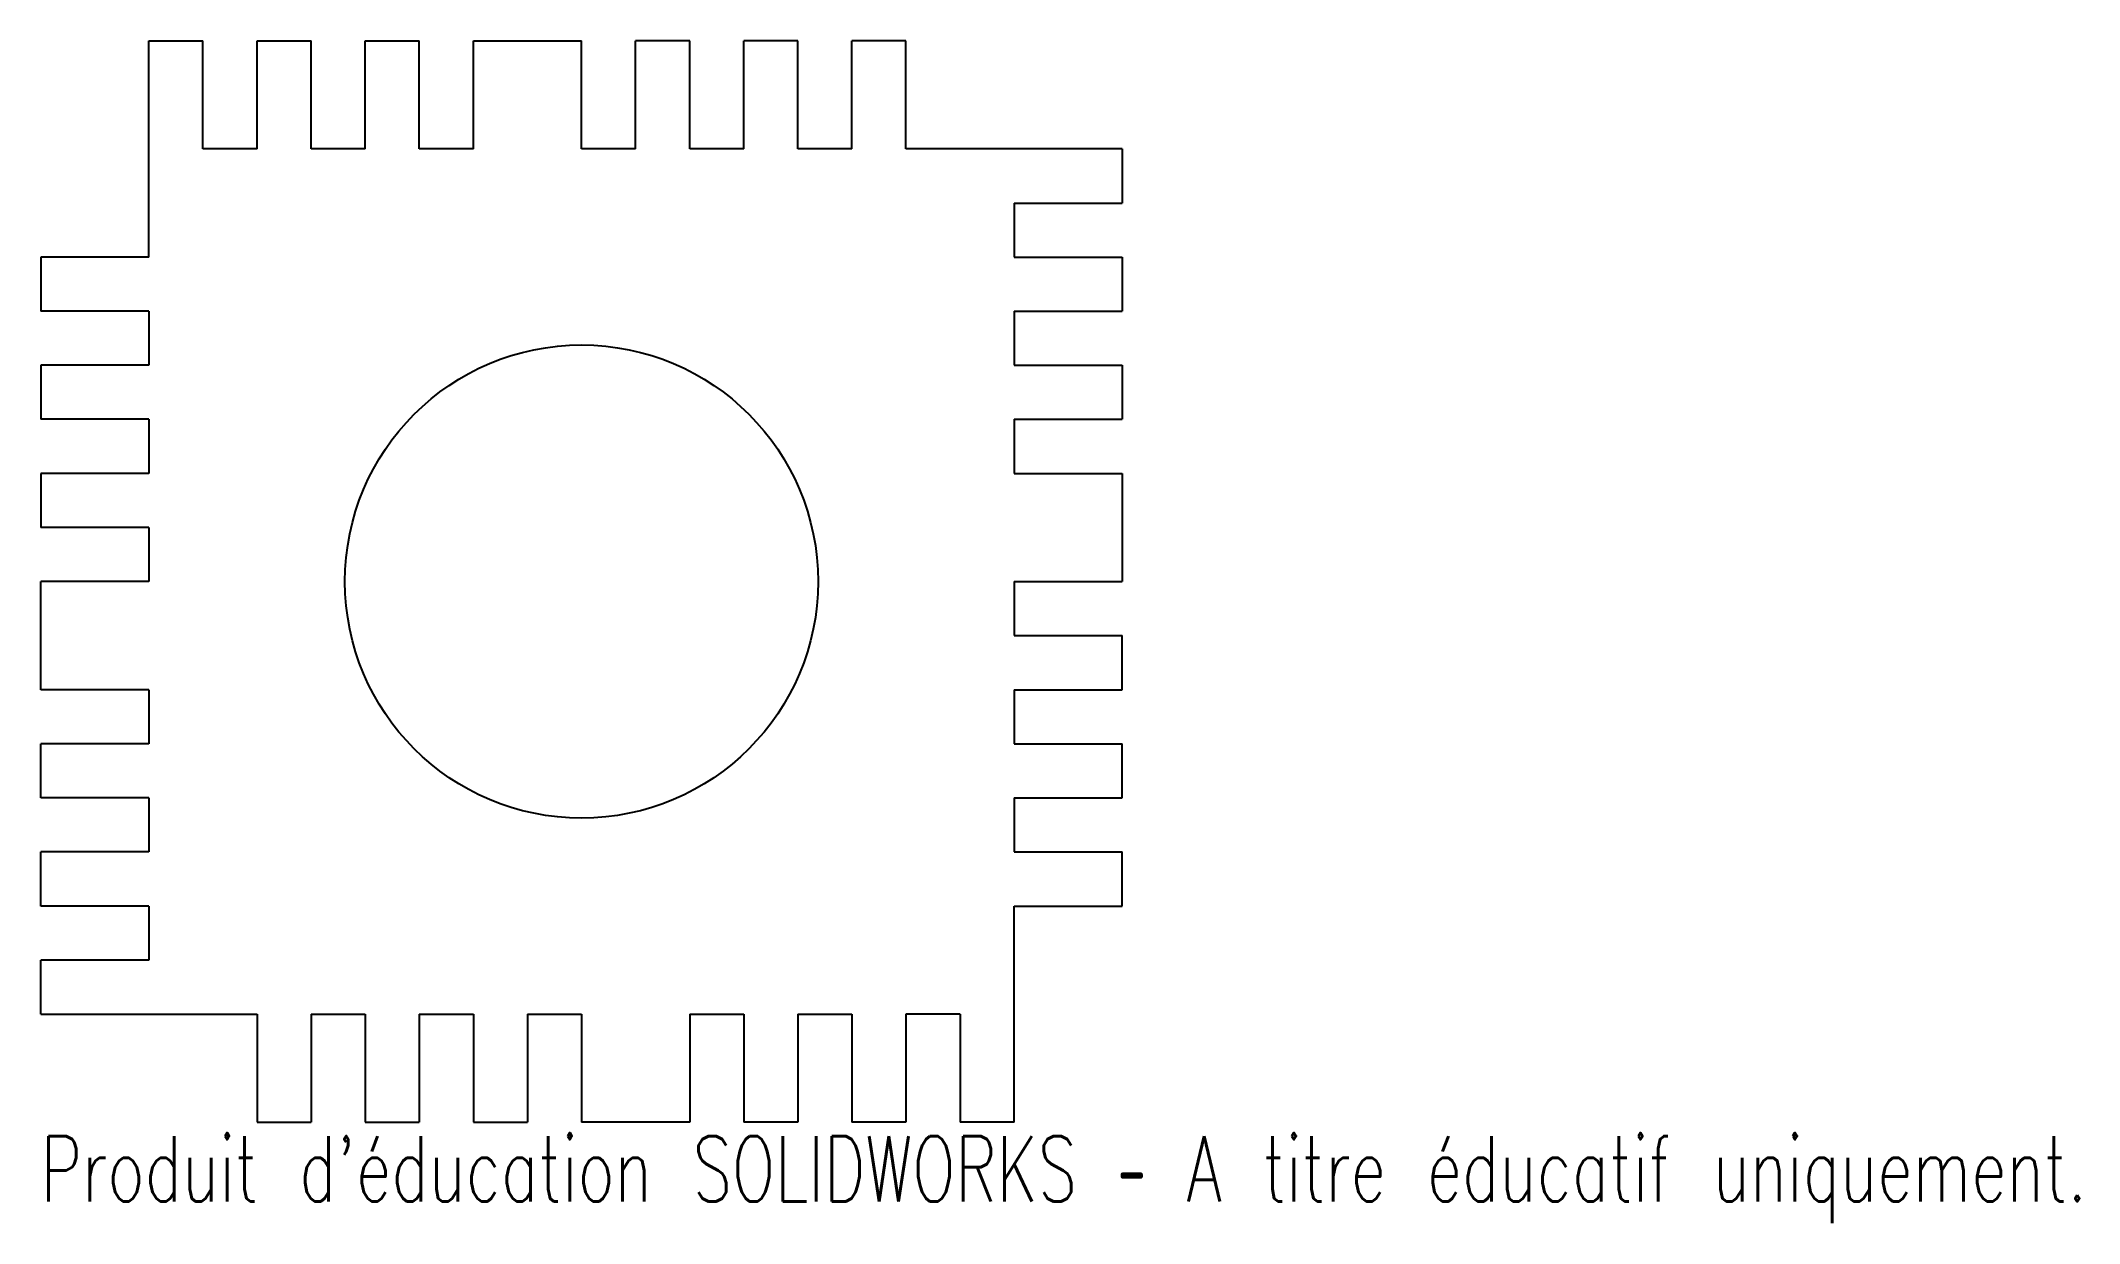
# Model space of a CAD drawing. Header units: millimetres. Extents: x -40 to 111, y -47 to 40.
import ezdxf

# ---------------------------------------------------------------- set-up
doc = ezdxf.new("R2010")
doc.units = ezdxf.units.MM
doc.styles.add('SLDTEXTSTYLE0', font='TXT', dxfattribs={"width": 0.7, "bigfont": 'bigfont'})

msp = doc.modelspace()

# ---------------------------------------------------------------- linework, layer by layer
at = {"color": 7, "linetype": 'Continuous', "lineweight": 25}
for p, q in [((-32, 24), (-32, 40)), ((-32, 40), (-28, 40)), ((-28, 32), (-28, 40)), ((-24, 32), (-24, 40)), ((-24, 40), (-20, 40)), ((-20, 32), (-20, 40)), ((-16, 32), (-16, 40)), ((-16, 40), (-12, 40)), ((-12, 32), (-12, 40)), ((-8, 32), (-8, 40)), ((-8, 40), (0, 40)), ((0, 32), (0, 40)), ((4, 32), (4, 40)), ((8, 40), (4, 40)), ((8, 32), (8, 40)), ((12, 32), (12, 40)), ((16, 40), (12, 40)), ((16, 32), (16, 40)), ((20, 32), (20, 40)), ((24, 40), (20, 40)), ((24, 32), (24, 40)), ((-24, 32), (-28, 32)), ((-16, 32), (-20, 32)), ((-8, 32), (-12, 32)), ((4, 32), (0, 32)), ((12, 32), (8, 32)), ((20, 32), (16, 32)), ((40, 32), (24, 32)), ((40, 32), (40, 28)), ((32, 28), (40, 28)), ((32, 28), (32, 24)), ((-40, 24), (-40, 20)), ((-32, 24), (-40, 24)), ((32, 24), (40, 24)), ((40, 24), (40, 20)), ((-32, 20), (-40, 20)), ((-32, 20), (-32, 16)), ((32, 20), (40, 20)), ((32, 20), (32, 16)), ((-40, 16), (-40, 12)), ((-32, 16), (-40, 16)), ((32, 16), (40, 16)), ((40, 16), (40, 12)), ((-32, 12), (-40, 12)), ((-32, 12), (-32, 8)), ((32, 12), (40, 12)), ((32, 12), (32, 8)), ((-40, 8), (-40, 4)), ((-32, 8), (-40, 8)), ((32, 8), (40, 8)), ((40, 8), (40, 0)), ((-32, 4), (-40, 4)), ((-32, 4), (-32, 0)), ((-40, -8), (-40, 0)), ((-32, 0), (-40, 0)), ((32, 0), (40, 0)), ((32, 0), (32, -4)), ((32, -4), (40, -4)), ((40, -8), (40, -4)), ((-32, -8), (-40, -8)), ((-32, -8), (-32, -12)), ((32, -8), (40, -8)), ((32, -8), (32, -12)), ((-40, -16), (-40, -12)), ((-32, -12), (-40, -12)), ((32, -12), (40, -12)), ((40, -16), (40, -12)), ((-32, -16), (-40, -16)), ((-32, -16), (-32, -20)), ((32, -16), (40, -16)), ((32, -16), (32, -20)), ((-40, -24), (-40, -20)), ((-32, -20), (-40, -20)), ((32, -20), (40, -20)), ((40, -24), (40, -20)), ((-32, -24), (-40, -24)), ((-32, -24), (-32, -28)), ((32, -24), (40, -24)), ((32, -40), (32, -24)), ((-40, -32), (-40, -28)), ((-32, -28), (-40, -28)), ((-40, -32), (-24, -32)), ((-24, -32), (-24, -40)), ((-20, -32), (-16, -32)), ((-20, -32), (-20, -40)), ((-16, -32), (-16, -40)), ((-12, -32), (-8, -32)), ((-12, -32), (-12, -40)), ((-8, -32), (-8, -40)), ((-4, -32), (0, -32)), ((-4, -32), (-4, -40)), ((0, -32), (0, -40)), ((8, -32), (12, -32)), ((8, -32), (8, -40)), ((12, -32), (12, -40)), ((16, -32), (20, -32)), ((16, -32), (16, -40)), ((20, -32), (20, -40)), ((28, -32), (24, -32)), ((24, -32), (24, -40)), ((28, -32), (28, -40)), ((-24, -40), (-20, -40)), ((-16, -40), (-12, -40)), ((-8, -40), (-4, -40)), ((8, -40), (0, -40)), ((16, -40), (12, -40)), ((24, -40), (20, -40)), ((32, -40), (28, -40))]:
    msp.add_line(p, q, dxfattribs=at)
msp.add_circle((0, 0), 17.5, dxfattribs=at)

# ---------------------------------------------------------------- texts
at = {"color": 7, "linetype": 'Continuous', "insert": (-40, -41.02), "char_height": 4.8336, "attachment_point": 1, "style": 'SLDTEXTSTYLE0'}
msp.add_mtext("Produit d'éducation SOLIDWORKS – A titre éducatif uniquement.", dxfattribs=at)

doc.saveas('drawing.dxf')
